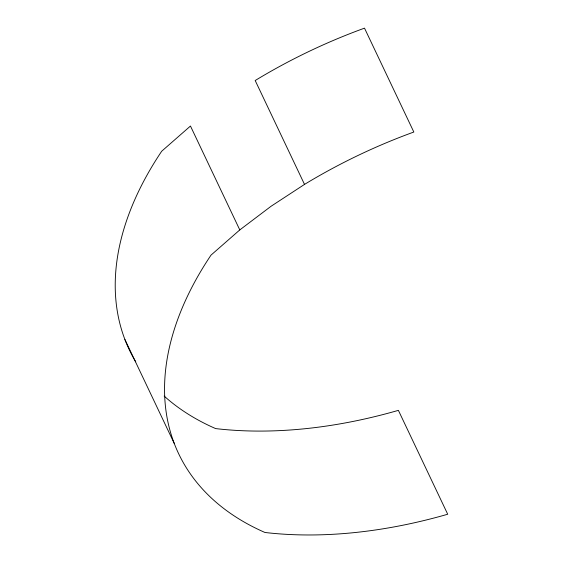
<?xml version="1.0" encoding="UTF-8"?>
<svg xmlns="http://www.w3.org/2000/svg" width="563" height="563" viewBox="0 0 563 563"><rect width="100%" height="100%" fill="white"/><g stroke="black" fill="none" stroke-linecap="round" stroke-linejoin="round"><path stroke-width="0.84" d="M304.513 184.397L255.187 80.516A378.364 230.858 -25.4 0 1 364.507 28.15L413.833 132.031A378.364 230.858 -25.4 0 0 304.513 184.397L271.077 206.255L239.789 229.915L211.026 255.109A378.364 230.858 -25.4 0 0 264.969 532.478A378.364 230.858 -25.4 0 0 447.712 514.237L398.386 410.357A378.364 230.858 -25.4 0 1 215.643 428.591A378.364 230.858 -25.4 0 1 164.157 396.07M239.789 229.915L190.463 126.035L161.701 151.222A378.364 230.858 -25.4 0 0 135.732 361.791M124.909 339.531L174.241 443.412"/></g></svg>
